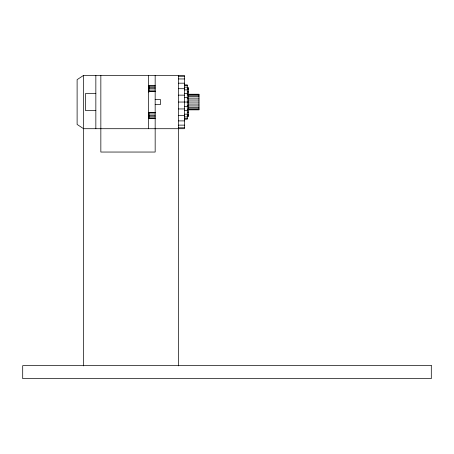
<?xml version="1.0" encoding="UTF-8"?>
<svg xmlns="http://www.w3.org/2000/svg" width="454" height="454" viewBox="0 0 454 454"><rect width="100%" height="100%" fill="white"/><g stroke="black" fill="none" stroke-linecap="round" stroke-linejoin="round"><path stroke-width="0.68" d="M148.821 91.441L148.821 85.976M148.821 118.108L148.821 112.643M83.615 75.375L77.112 79.643L77.112 124.441L83.615 128.709L184.432 128.709L184.432 75.375L83.615 75.375L83.615 365.884M178.581 76.283L184.432 76.283M178.581 78.945L184.432 78.945M178.581 83.184L184.432 83.184M184.432 84.87L187.292 84.87L187.292 119.209L184.432 119.209M184.432 85.454L187.292 85.454M148.662 85.846L155.166 85.846M148.662 85.976L155.166 85.976M184.432 87.168L187.292 87.168M148.662 87.293L155.166 87.293M187.292 87.73L188.597 87.73L188.597 116.349L187.292 116.349M187.292 88.218L188.597 88.218M148.662 88.706L155.166 88.706M178.581 88.706L184.432 88.706M187.292 89.648L188.597 89.648M184.432 89.898L187.292 89.898M148.662 90.119L155.166 90.119M148.662 91.441L155.166 91.441M148.662 91.566L155.166 91.566M187.292 91.924L188.597 91.924M184.432 93.456L187.292 93.456M95.845 93.586L85.437 93.586L85.437 110.498L95.845 110.498M188.597 94.233L199 94.233L199 109.845L188.597 109.845M188.597 94.5L199 94.5M187.292 94.886L188.597 94.886M178.581 95.141L184.432 95.141M188.597 95.283L199 95.283M188.597 96.52L199 96.52M184.432 97.599L187.292 97.599M188.597 98.138L199 98.138M187.292 98.336L188.597 98.336M155.166 99.437L160.37 99.437L160.37 104.641L155.166 104.641M188.597 100.022L199 100.022M178.581 102.042L199 102.042M188.597 104.062L199 104.062M187.292 105.742L188.597 105.742M188.597 105.941L199 105.941M184.432 106.486L187.292 106.486M188.597 107.558L199 107.558M188.597 108.801L199 108.801M178.581 108.943L184.432 108.943M187.292 109.193L188.597 109.193M188.597 109.579L199 109.579M184.432 110.628L187.292 110.628M187.292 112.161L188.597 112.161M148.662 112.513L155.166 112.513M148.662 112.643L155.166 112.643M148.662 113.96L155.166 113.96M184.432 114.181L187.292 114.181M187.292 114.431L188.597 114.431M148.662 115.373L155.166 115.373M178.581 115.373L184.432 115.373M187.292 115.861L188.597 115.861M148.662 116.786L155.166 116.786M184.432 116.911L187.292 116.911M148.662 118.108L155.166 118.108M148.662 118.239L155.166 118.239M184.432 118.625L187.292 118.625M178.581 120.895L184.432 120.895M178.581 125.134L184.432 125.134M178.581 127.801L184.432 127.801M178.581 75.375L178.581 365.884M155.166 75.375L155.166 152.045L100.845 152.045L100.845 75.358M148.878 85.885L148.878 92.202M148.878 112.564L148.878 118.176M148.662 75.358L148.662 128.709M95.845 75.375L95.845 128.709M431.3 365.635L22.7 365.635L22.7 378.642L431.3 378.642L431.3 365.635"/></g></svg>
